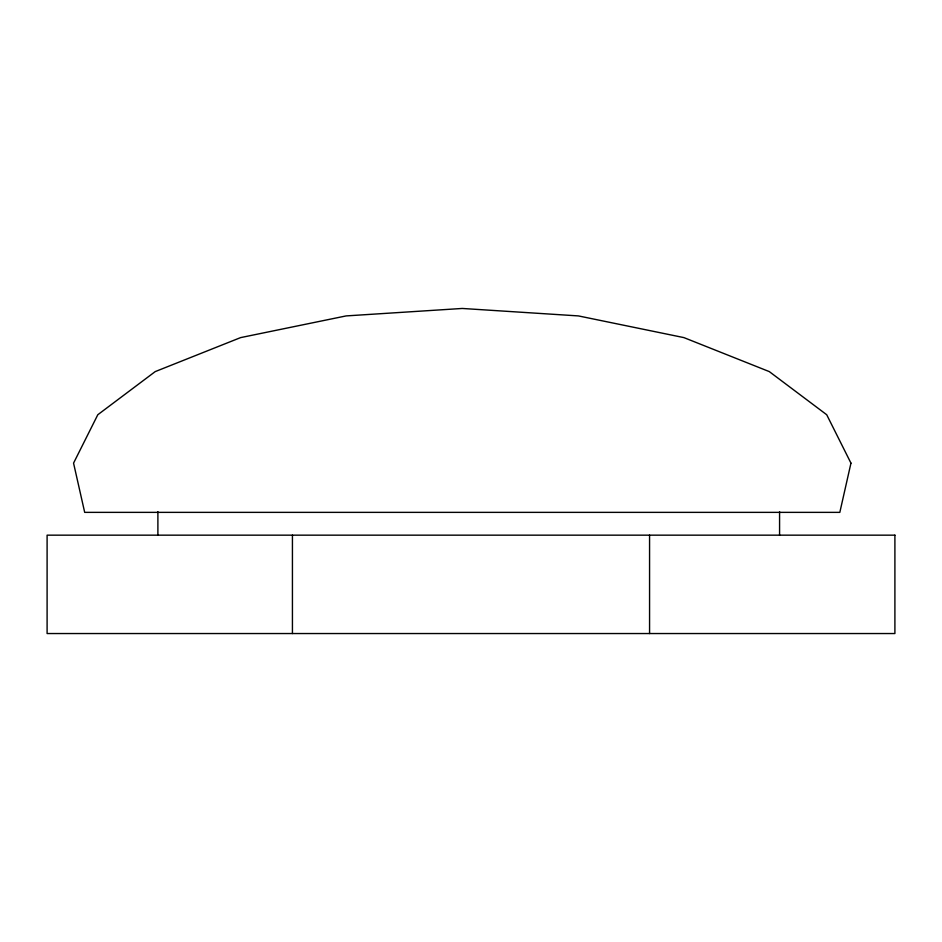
<?xml version="1.0" encoding="UTF-8"?>
<svg xmlns="http://www.w3.org/2000/svg" width="942" height="942" viewBox="0 0 942 942"><rect width="100%" height="100%" fill="white"/><g stroke="black" fill="none" stroke-linecap="round" stroke-linejoin="round"><path stroke-width="1.41" d="M779.576 511.636L779.576 535.162M649.568 535.162L649.568 633.542M292.432 535.162L292.432 633.542M157.891 511.636L157.891 535.162M850.956 463.134L839.828 512.366L84.686 512.366L73.558 463.134L97.803 414.739L155.23 371.595L240.599 337.613L346.15 315.911L462.263 308.458L578.376 315.911L683.916 337.613L769.284 371.595L826.711 414.739L850.956 463.134M894.9 535.162L47.1 535.162L47.1 633.542L894.9 633.542L894.9 535.162"/></g></svg>
